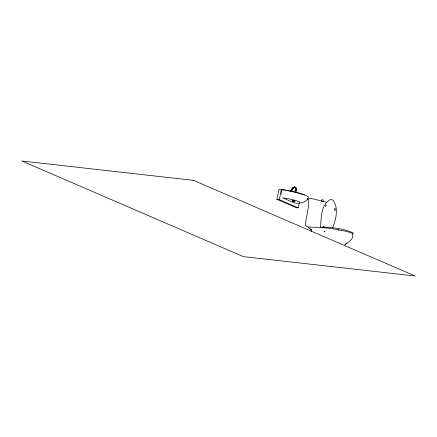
<?xml version="1.0" encoding="UTF-8"?>
<svg xmlns="http://www.w3.org/2000/svg" width="437" height="437" viewBox="0 0 437 437"><rect width="100%" height="100%" fill="white"/><g stroke="black" fill="none" stroke-linecap="round" stroke-linejoin="round"><path stroke-width="0.66" d="M335.49 210.197L335.501 208.815M294.445 187.178C295.723 186.73 294.56 188.107 294.675 187.183M320.578 227.704C321.129 218.358 320.769 204.467 330.459 199.48L332.956 200.037C338.855 207.886 336.119 219.21 332.655 227.688M295.587 189.773L295.652 188.844M296.281 190.111L296.341 189.194M295.51 190.275L295.609 188.871M295.527 190.259L295.631 189.762M296.22 190.592L296.319 188.746M308.473 197.169A18.032 2.507 11.9 0 0 281.275 189.527L281.122 193.012M326.384 205.177C326.379 203.686 324.811 206.712 325.789 206.483M295.417 190.767L295.57 190.253M298.291 207.837L295.887 207.564L276.889 199.365L279.003 189.314L281.412 189.587L279.292 199.633L298.291 207.837L299.35 202.812M321.588 201.446L321.922 199.878L322.697 199.534L323.26 200.201L322.932 201.763M321.982 227.945L322.167 227.049C332.601 227.573 343.635 228.458 353.172 232.91L352.796 234.281M323.145 227.579L323.369 226.524L324.314 226.89M294.56 187.085C296.401 187.702 292.741 186.391 292.402 188.363M290.829 190.931L292.386 188.271M290.873 190.98L291.184 190.182M291.484 191.209L291.829 190.439M291.523 191.259C291.992 189.696 294.112 186.124 295.942 187.905M301.148 202.866C304.086 202.309 307.167 200.791 308.282 197.819M294.582 187.391L294.926 187.539L294.205 187.353L294.838 187.506M291.211 190.221L291.96 188.855M291.861 190.505L292.637 189.145M307.244 199.611L307.998 198.442M334.982 210.399C334.212 210.956 334.436 207.821 335.048 208.678M291.982 188.904L292.828 187.817M292.632 189.183L293.058 188.604M293.052 188.647L293.937 187.806M344.667 244.977L346.858 243.185L345.634 244.103C348.95 241.705 354.598 238.629 352.293 233.538L350.878 232.675L345.94 231.277L338.233 229.873L338.883 230.042M295.15 187.522L295.592 187.571M292.817 187.861L294.145 187.102M293.921 187.855L294.374 187.571M294.358 187.62L294.8 187.44M294.128 187.211L294.538 187.2M294.784 187.495L295.215 187.429M294.478 187.058L295.368 187.844M294.451 187.112L295.232 187.593M294.396 201.277C297.422 201.331 289.955 199.747 292.703 200.922M276.889 199.365L279.292 199.633M285.235 190.281L281.275 189.527M282.684 197.857L286.055 198.322A11.149 1.551 11.9 0 1 298.569 201.555A11.149 1.551 11.9 0 1 297.482 203.254L294.642 203.019L283.881 198.376M338.954 229.747L327.439 227.988L308.407 226.967L309.172 228.158L311.111 229.223L310.86 229.037L311.543 231.441M293.544 201.129L293.986 201.217M293.353 201.009L294.767 201.129L292.621 200.785M296.111 192.504L295.483 192.182L296.231 192.498M326.428 202.271L313.646 198.999L309.833 198.502L309.112 198.562L308.68 199.135L308.364 200.075L308.435 206.723L305.141 225.252L305.152 225.59L308.653 227.327M295.631 187.457L296.297 189.221M295.991 187.801L296.226 188.429M295.286 187.484L295.587 188.904M311.204 229.676L311.368 230.283M295.385 187.79L295.549 188.511M296.242 188.38L296.297 188.789M281.226 193.728L281.368 194.443M294.811 192.307A1.049 0.317 -1.9 0 1 296.428 192.067A1.049 0.317 -1.9 0 1 296.406 192.591M295.09 191.171A1.049 0.317 -1.9 0 1 295.008 190.729A1.049 0.317 -1.9 0 1 296.488 190.663A1.049 0.317 -1.9 0 1 296.57 191.106M286.475 190.466A16.519 2.3 11.9 0 1 294.259 192.04M294.844 192.176A16.519 2.3 11.9 0 1 297.695 192.914M298.236 193.067A16.519 2.3 11.9 0 1 304.436 195.164M324.161 231.282L324.112 231.714L324.975 231.981L325.068 231.544L324.161 231.282M292.337 201.206L294.642 201.708L292.337 201.206M193.602 180.372L21.85 160.996L243.398 256.628L415.15 276.004L193.602 180.372"/></g></svg>
